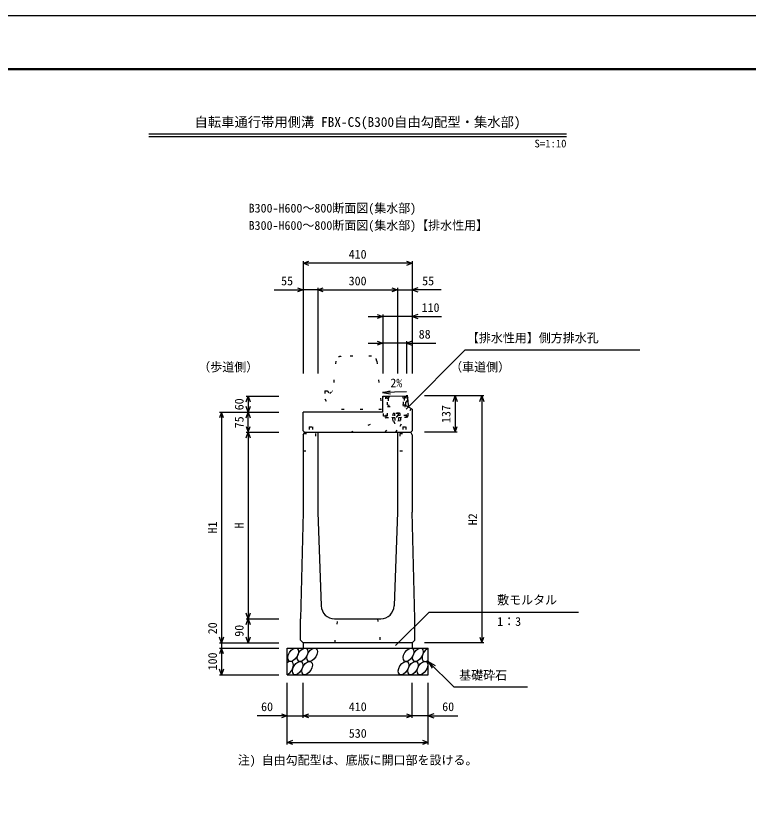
# Model space of a CAD drawing. Units: millimetres, scale not verified. Extents: x -12600 to 12600, y -5940 to 5940.
# Drawn here: x -9683 to -6934, y -2970 to 0 of the extents above; entities that cross this region are included whole.
import ezdxf
from ezdxf.enums import TextEntityAlignment as Align

# ---------------------------------------------------------------- set-up
doc = ezdxf.new("R2010")
doc.units = ezdxf.units.MM
doc.header["$LTSCALE"] = 40
doc.linetypes.add('DOTTED', pattern=[1.75, 0.25, -1.5])
for name, color, linetype, lineweight in [('0-0_DIM', 7, 'Continuous', 25), ('0-1_Defpoints', 5, 'Continuous', 25), ('0-2_HATCH', 6, 'Continuous', 25), ('0-5_OUTLINE', 3, 'Continuous', 25), ('0-6_OUTLINE2', 4, 'DOTTED', 25), ('0-7_TXT', 7, 'Continuous', 25), ('0-8_WAKU', 3, 'Continuous', 25)]:
    doc.layers.add(name, color=color, linetype=linetype, lineweight=lineweight)
doc.styles.add('ＭＳ ゴシック', font='')
doc.styles.get('ＭＳ ゴシック').set_extended_font_data('MS Gothic')

msp = doc.modelspace()

# ---------------------------------------------------------------- linework, layer by layer
at = {"layer": '0-0_DIM'}
for p, q in [((-8605, -921.3), (-8605, -1342.94)), ((-8195, -928.8), (-8605, -928.8)), ((-8195, -921.3), (-8195, -1342.94)), ((-8713.38, -1028.8), (-8605, -1028.8)), ((-8550, -1028.8), (-8605, -1028.8)), ((-8550, -1021.3), (-8550, -1342.94)), ((-8550, -1028.8), (-8250, -1028.8)), ((-8250, -1021.3), (-8250, -1342.94)), ((-8250, -1028.8), (-8195, -1028.8)), ((-8086.62, -1028.8), (-8195, -1028.8)), ((-8305, -1121.3), (-8305, -1342.94)), ((-8360, -1128.8), (-8305, -1128.8)), ((-8195, -1128.8), (-8305, -1128.8)), ((-8195, -1128.8), (-8085, -1128.8)), ((-8360, -1228.8), (-8305, -1228.8)), ((-8217, -1228.8), (-8305, -1228.8)), ((-8217, -1221.3), (-8217, -1342.94)), ((-8217, -1228.8), (-8107, -1228.8)), ((-8218.17, -1476.24), (-7996.03, -1254.1)), ((-7996.03, -1254.1), (-7340.13, -1254.1)), ((-8818.5, -1427.94), (-8696, -1427.94)), ((-8811, -1427.94), (-8811, -1487.94)), ((-7926.5, -1425.94), (-8149, -1425.94)), ((-8034, -1425.94), (-8034, -1562.94)), ((-7934, -1425.94), (-7934, -2352.94)), ((-8918.5, -1487.94), (-8696, -1487.94)), ((-8911, -1487.94), (-8911, -2352.94)), ((-8811, -1562.94), (-8811, -1487.94)), ((-8818.5, -1562.94), (-8696, -1562.94)), ((-8811, -1562.94), (-8811, -2262.94)), ((-8026.5, -1562.94), (-8149, -1562.94)), ((-8257.89, -2363.75), (-8131.66, -2237.52)), ((-8131.66, -2237.52), (-7570.19, -2237.52)), ((-8818.5, -2262.94), (-8696, -2262.94)), ((-8811, -2262.94), (-8811, -2352.94)), ((-8918.5, -2352.94), (-8696, -2352.94)), ((-8918.5, -2372.94), (-8696, -2372.94)), ((-8911, -2352.94), (-8911, -2372.94)), ((-8911, -2372.94), (-8911, -2472.94)), ((-7926.5, -2352.94), (-8149, -2352.94)), ((-8135, -2422.94), (-8039.24, -2518.7)), ((-8135, -2422.94), (-8109.02, -2437.94)), ((-8135, -2422.94), (-8120, -2448.92)), ((-8918.5, -2472.94), (-8696, -2472.94)), ((-8665, -2734.31), (-8665, -2502.94)), ((-8605, -2634.31), (-8605, -2502.94)), ((-8195, -2634.31), (-8195, -2502.94)), ((-8135, -2734.31), (-8135, -2502.94)), ((-8039.24, -2518.7), (-7761.69, -2518.7)), ((-8665, -2626.81), (-8776.79, -2626.81)), ((-8665, -2626.81), (-8605, -2626.81)), ((-8605, -2626.81), (-8195, -2626.81)), ((-8135, -2626.81), (-8195, -2626.81)), ((-8135, -2626.81), (-8023.21, -2626.81)), ((-8665, -2726.81), (-8135, -2726.81))]:
    msp.add_line(p, q, dxfattribs=at)
for points in [[(-8583.86, -936.5), (-8605, -928.8), (-8583.86, -921.11)], [(-8216.14, -921.11), (-8195, -928.8), (-8216.14, -936.5)], [(-8626.14, -1021.11), (-8605, -1028.8), (-8626.14, -1036.5)], [(-8528.86, -1036.5), (-8550, -1028.8), (-8528.86, -1021.11)], [(-8271.14, -1021.11), (-8250, -1028.8), (-8271.14, -1036.5)], [(-8173.86, -1021.11), (-8195, -1028.8), (-8173.86, -1036.5)], [(-8326.14, -1121.11), (-8305, -1128.8), (-8326.14, -1136.5)], [(-8173.86, -1121.11), (-8195, -1128.8), (-8173.86, -1136.5)], [(-8326.14, -1221.11), (-8305, -1228.8), (-8326.14, -1236.5)], [(-8195.86, -1221.11), (-8217, -1228.8), (-8195.86, -1236.5)], [(-8818.7, -1449.09), (-8811, -1427.94), (-8803.3, -1449.09)], [(-8041.7, -1447.09), (-8034, -1425.94), (-8026.3, -1447.09)], [(-7941.7, -1447.09), (-7934, -1425.94), (-7926.3, -1447.09)], [(-8803.3, -1466.8), (-8811, -1487.94), (-8818.7, -1466.8)], [(-8903.3, -1509.09), (-8911, -1487.94), (-8918.7, -1509.09)], [(-8818.7, -1509.09), (-8811, -1487.94), (-8803.3, -1509.09)], [(-8818.7, -1541.8), (-8811, -1562.94), (-8803.3, -1541.8)], [(-8041.7, -1541.8), (-8034, -1562.94), (-8026.3, -1541.8)], [(-8818.7, -1584.09), (-8811, -1562.94), (-8803.3, -1584.09)], [(-8803.3, -2241.8), (-8811, -2262.94), (-8818.7, -2241.8)], [(-8818.7, -2284.09), (-8811, -2262.94), (-8803.3, -2284.09)], [(-8903.3, -2331.8), (-8911, -2352.94), (-8918.7, -2331.8)], [(-8803.3, -2331.8), (-8811, -2352.94), (-8818.7, -2331.8)], [(-7941.7, -2331.8), (-7934, -2352.94), (-7926.3, -2331.8)], [(-8903.3, -2394.09), (-8911, -2372.94), (-8918.7, -2394.09)], [(-8903.3, -2451.8), (-8911, -2472.94), (-8918.7, -2451.8)], [(-8686.14, -2619.11), (-8665, -2626.81), (-8686.14, -2634.5)], [(-8583.86, -2634.5), (-8605, -2626.81), (-8583.86, -2619.11)], [(-8216.14, -2619.11), (-8195, -2626.81), (-8216.14, -2634.5)], [(-8113.86, -2619.11), (-8135, -2626.81), (-8113.86, -2634.5)], [(-8643.86, -2734.5), (-8665, -2726.81), (-8643.86, -2719.11)], [(-8156.14, -2719.11), (-8135, -2726.81), (-8156.14, -2734.5)]]:
    msp.add_lwpolyline(points, dxfattribs=at)
at = {"layer": '0-1_Defpoints'}
msp.add_lwpolyline([(-12600, -5940), (-4200, -5940), (-4200, 0), (-12600, 0)], close=True, dxfattribs=at)
at = {"layer": '0-2_HATCH', "linetype": 'DOTTED'}
for p, q in [((-8216.07, -1506.12), (-8217.72, -1426.14)), ((-8287.68, -1501.6), (-8288.54, -1459.6)), ((-8288.4, -1466.6), (-8223.41, -1465.27)), ((-8223.56, -1458.27), (-8222.69, -1500.26)), ((-8210.18, -1501), (-8210.86, -1467.76)), ((-8294.16, -1502.73), (-8303.16, -1502.91)), ((-8216.2, -1500.12), (-8294.18, -1501.73)), ((-8270.06, -1507.23), (-8237.07, -1506.56)), ((-8267.13, -1521.18), (-8267.39, -1508.68)), ((-8264.5, -1491.74), (-8266.96, -1493.67)), ((-8266.81, -1501.17), (-8266.96, -1493.67)), ((-8240.57, -1500.63), (-8266.81, -1501.17)), ((-8266.57, -1493.32), (-8264.5, -1491.74)), ((-8243.26, -1491.3), (-8264.5, -1491.74)), ((-8260.56, -1501.04), (-8260.72, -1493.54)), ((-8260.46, -1508.54), (-8260.2, -1521.03)), ((-8246.81, -1500.75), (-8246.97, -1493.26)), ((-8246.61, -1508.25), (-8246.35, -1520.75)), ((-8241.13, -1492.79), (-8243.26, -1491.3)), ((-8240.57, -1500.63), (-8240.72, -1493.13)), ((-8239.68, -1508.11), (-8239.42, -1520.61)), ((-8237.07, -1506.56), (-8237.04, -1508.06)), ((-8216.18, -1501.12), (-8210.18, -1501)), ((-8239.42, -1520.61), (-8267.13, -1521.18))]:
    msp.add_line(p, q, dxfattribs=at)
at = {"layer": '0-2_HATCH'}
msp.add_line((-8211.4, -1441.39), (-8210.86, -1467.76), dxfattribs=at)
at = {"layer": '0-2_HATCH', "linetype": 'DOTTED'}
for points in [[(-8303.16, -1502.91), (-8304.7, -1427.93), (-8295.7, -1427.74)], [(-8295.7, -1427.74), (-8294.06, -1507.73), (-8216.07, -1506.12)], [(-8288.54, -1459.6), (-8287.54, -1459.58), (-8288.04, -1435.59), (-8289.04, -1435.61), (-8289.18, -1428.61), (-8224.2, -1427.27)], [(-8284.18, -1428.51), (-8284.04, -1435.51), (-8285.04, -1435.53), (-8284.55, -1459.52), (-8283.55, -1459.5), (-8283.4, -1466.5)], [(-8228.41, -1465.37), (-8228.56, -1458.37), (-8227.56, -1458.35), (-8228.05, -1434.35), (-8229.05, -1434.38), (-8229.19, -1427.38)], [(-8224.2, -1427.27), (-8224.05, -1434.27), (-8225.05, -1434.29), (-8224.56, -1458.29), (-8223.56, -1458.27)], [(-8211.4, -1441.39), (-8211.72, -1426.02), (-8217.72, -1426.14)], [(-8237.04, -1508.06), (-8270.03, -1508.73), (-8270.06, -1507.23)]]:
    msp.add_lwpolyline(points, dxfattribs=at)
for centre, radius, start, end in [((-8263.77, -1496.88), 4.53, 47.57461, 134.78335), ((-8253.47, -1511.68), 19.53, 70.56972, 111.78823), ((-8243.78, -1496.47), 4.53, 47.57461, 134.78335), ((-8253.28, -1520.89), 11, 181.1783, 1.1783)]:
    msp.add_arc(centre, radius, start, end, dxfattribs=at)
at = {"layer": '0-2_HATCH'}
for centre in [(-8642.11, -2397.94), (-8606.63, -2397.94), (-8571.16, -2397.94), (-8208.95, -2397.94), (-8173.48, -2397.94), (-8625.23, -2447.94), (-8589.75, -2447.94), (-8227.55, -2447.94), (-8192.07, -2447.94), (-8156.59, -2447.94)]:
    msp.add_ellipse(centre, major_axis=(14.54, 23.54), ratio=0.5792, dxfattribs=at)
for centre, start_param, end_param in [((-8138, -2397.94), 0.6666252, 4.1103269), ((-8660.7, -2447.94), 3.7419964, 7.318141)]:
    msp.add_ellipse(centre, major_axis=(14.54, 23.54), ratio=0.5792, start_param=start_param, end_param=end_param, dxfattribs=at)
at = {"layer": '0-5_OUTLINE', "linetype": 'DOTTED'}
for p, q in [((-8481.81, -1295.99), (-8493, -1407.94)), ((-8348.1, -1277.94), (-8461.9, -1277.94)), ((-8328.2, -1295.95), (-8310, -1477.94)), ((-8523, -1407.94), (-8523, -1437.94)), ((-8523, -1407.94), (-8515, -1407.94)), ((-8523, -1437.94), (-8500, -1477.94)), ((-8310, -1477.94), (-8500, -1477.94))]:
    msp.add_line(p, q, dxfattribs=at)
at = {"layer": '0-5_OUTLINE'}
for p, q in [((-8305, -1427.94), (-8217, -1426.13)), ((-8305, -1487.94), (-8305, -1427.94)), ((-8217, -1426.13), (-8211, -1432)), ((-8211, -1440.94), (-8211, -1432)), ((-8195, -1476), (-8220, -1463)), ((-8195, -1476), (-8195, -1557.94)), ((-8605, -1557.94), (-8605, -1487.94)), ((-8305, -1487.94), (-8605, -1487.94)), ((-8605, -1557.94), (-8600, -1562.94)), ((-8605, -1572.94), (-8600, -1562.94)), ((-8605, -1572.94), (-8605, -1862.94)), ((-8600, -1562.94), (-8200, -1562.94)), ((-8550, -1562.94), (-8550, -1862.94)), ((-8250, -1562.94), (-8250, -1862.94)), ((-8200, -1562.94), (-8195, -1557.94)), ((-8195, -1572.94), (-8200, -1562.94)), ((-8195, -1572.94), (-8195, -1862.94)), ((-8605, -1862.94), (-8615, -2262.94)), ((-8550, -1862.94), (-8536.8, -2214.82)), ((-8250, -1862.94), (-8263.2, -2214.82)), ((-8185, -2262.94), (-8195, -1862.94)), ((-8615, -2342.94), (-8615, -2262.94)), ((-8486.84, -2262.94), (-8313.16, -2262.94)), ((-8185, -2342.94), (-8185, -2262.94)), ((-8605, -2352.94), (-8615, -2342.94)), ((-8195, -2352.94), (-8185, -2342.94)), ((-8665, -2372.94), (-8135, -2372.94)), ((-8665, -2472.94), (-8665, -2372.94)), ((-8195, -2352.94), (-8605, -2352.94)), ((-8605, -2352.94), (-8605, -2372.94)), ((-8195, -2352.94), (-8195, -2372.94)), ((-8135, -2472.94), (-8135, -2372.94)), ((-8665, -2472.94), (-8135, -2472.94))]:
    msp.add_line(p, q, dxfattribs=at)
at = {"layer": '0-5_OUTLINE', "linetype": 'DOTTED'}
msp.add_lwpolyline([(-8515, -1407.94), (-8505, -1417.94), (-8495, -1407.94), (-8493, -1407.94)], dxfattribs=at)
at = {"layer": '0-5_OUTLINE'}
msp.add_lwpolyline([(-8211, -1440.94), (-8220, -1450.94), (-8220, -1463)], dxfattribs=at)
at = {"layer": '0-5_OUTLINE', "linetype": 'DOTTED'}
for centre, start, end in [((-8461.9, -1297.94), 90, 174.40835), ((-8348.1, -1297.94), 4.08463, 90)]:
    msp.add_arc(centre, 20, start, end, dxfattribs=at)
at = {"layer": '0-5_OUTLINE'}
for centre, start, end in [((-8486.84, -2212.94), 182.14759, 270), ((-8313.16, -2212.94), 270, 357.85241)]:
    msp.add_arc(centre, 50, start, end, dxfattribs=at)
at = {"layer": '0-6_OUTLINE2'}
for p, q in [((-8296.21, -1562.94), (-8220, -1463)), ((-8198.67, -1474.1), (-8255.81, -1562.94)), ((-8425.43, -1562.94), (-8294.06, -1507.73)), ((-8257.2, -1562.94), (-8210.19, -1501)), ((-8581.5, -1542.44), (-8569.5, -1542.44)), ((-8581.5, -1542.44), (-8581.5, -1567.44)), ((-8569.5, -1542.44), (-8569.5, -1567.44)), ((-8230.5, -1542.44), (-8218.5, -1542.44)), ((-8230.5, -1542.44), (-8230.5, -1567.44)), ((-8218.5, -1542.44), (-8218.5, -1567.44)), ((-8602.25, -1567.44), (-8558, -1567.44)), ((-8558, -1567.44), (-8558, -1632.94)), ((-8242, -1567.44), (-8197.75, -1567.44)), ((-8605, -1632.94), (-8558, -1632.94)), ((-8485, -2352.94), (-8475, -2262.94)), ((-8325, -2262.94), (-8315, -2352.94))]:
    msp.add_line(p, q, dxfattribs=at)
msp.add_lwpolyline([(-8242, -1567.44), (-8242, -1632.94), (-8195, -1632.94)], dxfattribs=at)
at = {"layer": '0-7_TXT'}
for p, q in [((-9184.18, -442.8), (-7615.82, -442.8)), ((-9184.18, -452.4), (-7615.82, -452.4)), ((-8306.83, -1413.5), (-8277.19, -1418.15))]:
    msp.add_line(p, q, dxfattribs=at)
msp.add_lwpolyline([(-8216.41, -1411.78), (-8306.83, -1413.5), (-8277.39, -1407.73)], dxfattribs=at)
at = {"layer": '0-8_WAKU', "lineweight": 50}
msp.add_lwpolyline([(-12400, -5740), (-4400, -5740), (-4400, -200), (-12400, -200)], close=True, dxfattribs=at)

# ---------------------------------------------------------------- texts
at = {"layer": '0-0_DIM', "style": 'ＭＳ ゴシック'}
for s, p in [('410', (-8433.75, -921.3)), ('55', (-8687.34, -1021.3)), ('300', (-8433.75, -1021.3)), ('55', (-8157.66, -1021.3)), ('110', (-8159.93, -1121.3)), ('88', (-8170.68, -1221.3)), ('【排水性用】側方排水孔', (-7989.84, -1235.36)), ('（歩道側）', (-8998.39, -1344.65)), ('（車道側）', (-8052.57, -1344.65)), ('敷モルタル', (-7876.06, -2218.78)), ('1：3', (-7876.06, -2299.47)), ('基礎砕石', (-8018.68, -2501.53)), ('60', (-8762.5, -2619.31)), ('410', (-8433.22, -2619.31)), ('60', (-8082.5, -2619.31)), ('530', (-8433.22, -2719.31))]:
    msp.add_text(s, height=32.99, dxfattribs=at).set_placement(p, align=Align.BOTTOM_LEFT)
for s, p in [('60', (-8818.5, -1480.44)), ('137', (-8041.5, -1528.19)), ('75', (-8818.5, -1547.94)), ('H2', (-7941.5, -1911.94)), ('H1', (-8918.5, -1942.94)), ('H', (-8818.5, -1924.19)), ('20', (-8918.5, -2321.13)), ('90', (-8818.5, -2330.44)), ('100', (-8918.5, -2456.69))]:
    msp.add_text(s, height=32.99, rotation=90, dxfattribs=at).set_placement(p, align=Align.BOTTOM_LEFT)
at = {"layer": '0-7_TXT', "style": 'ＭＳ ゴシック'}
for s, height, p in [('自転車通行帯用側溝 FBX-CS(B300自由勾配型・集水部)', 36.66, (-9012.5, -427.8)), ('S', 29.33, (-7735.82, -502.8)), ('=', 29.33, (-7715.82, -502.8)), ('1', 29.33, (-7695.82, -502.8)), (':', 29.33, (-7675.82, -502.8)), ('1', 29.33, (-7655.82, -502.8)), ('0', 29.33, (-7635.82, -502.8)), ('B300-H600～800断面図(集水部)', 32.99, (-8809.34, -748.2)), ('B300-H600～800断面図(集水部)【排水性用】', 32.99, (-8809.34, -813.07)), ('2%', 32.99, (-8277.26, -1404.17)), ('注) 自由勾配型は、底版に開口部を設ける。', 32.99, (-8850, -2820))]:
    msp.add_text(s, height=height, dxfattribs=at).set_placement(p, align=Align.BOTTOM_LEFT)

doc.saveas('drawing.dxf')
